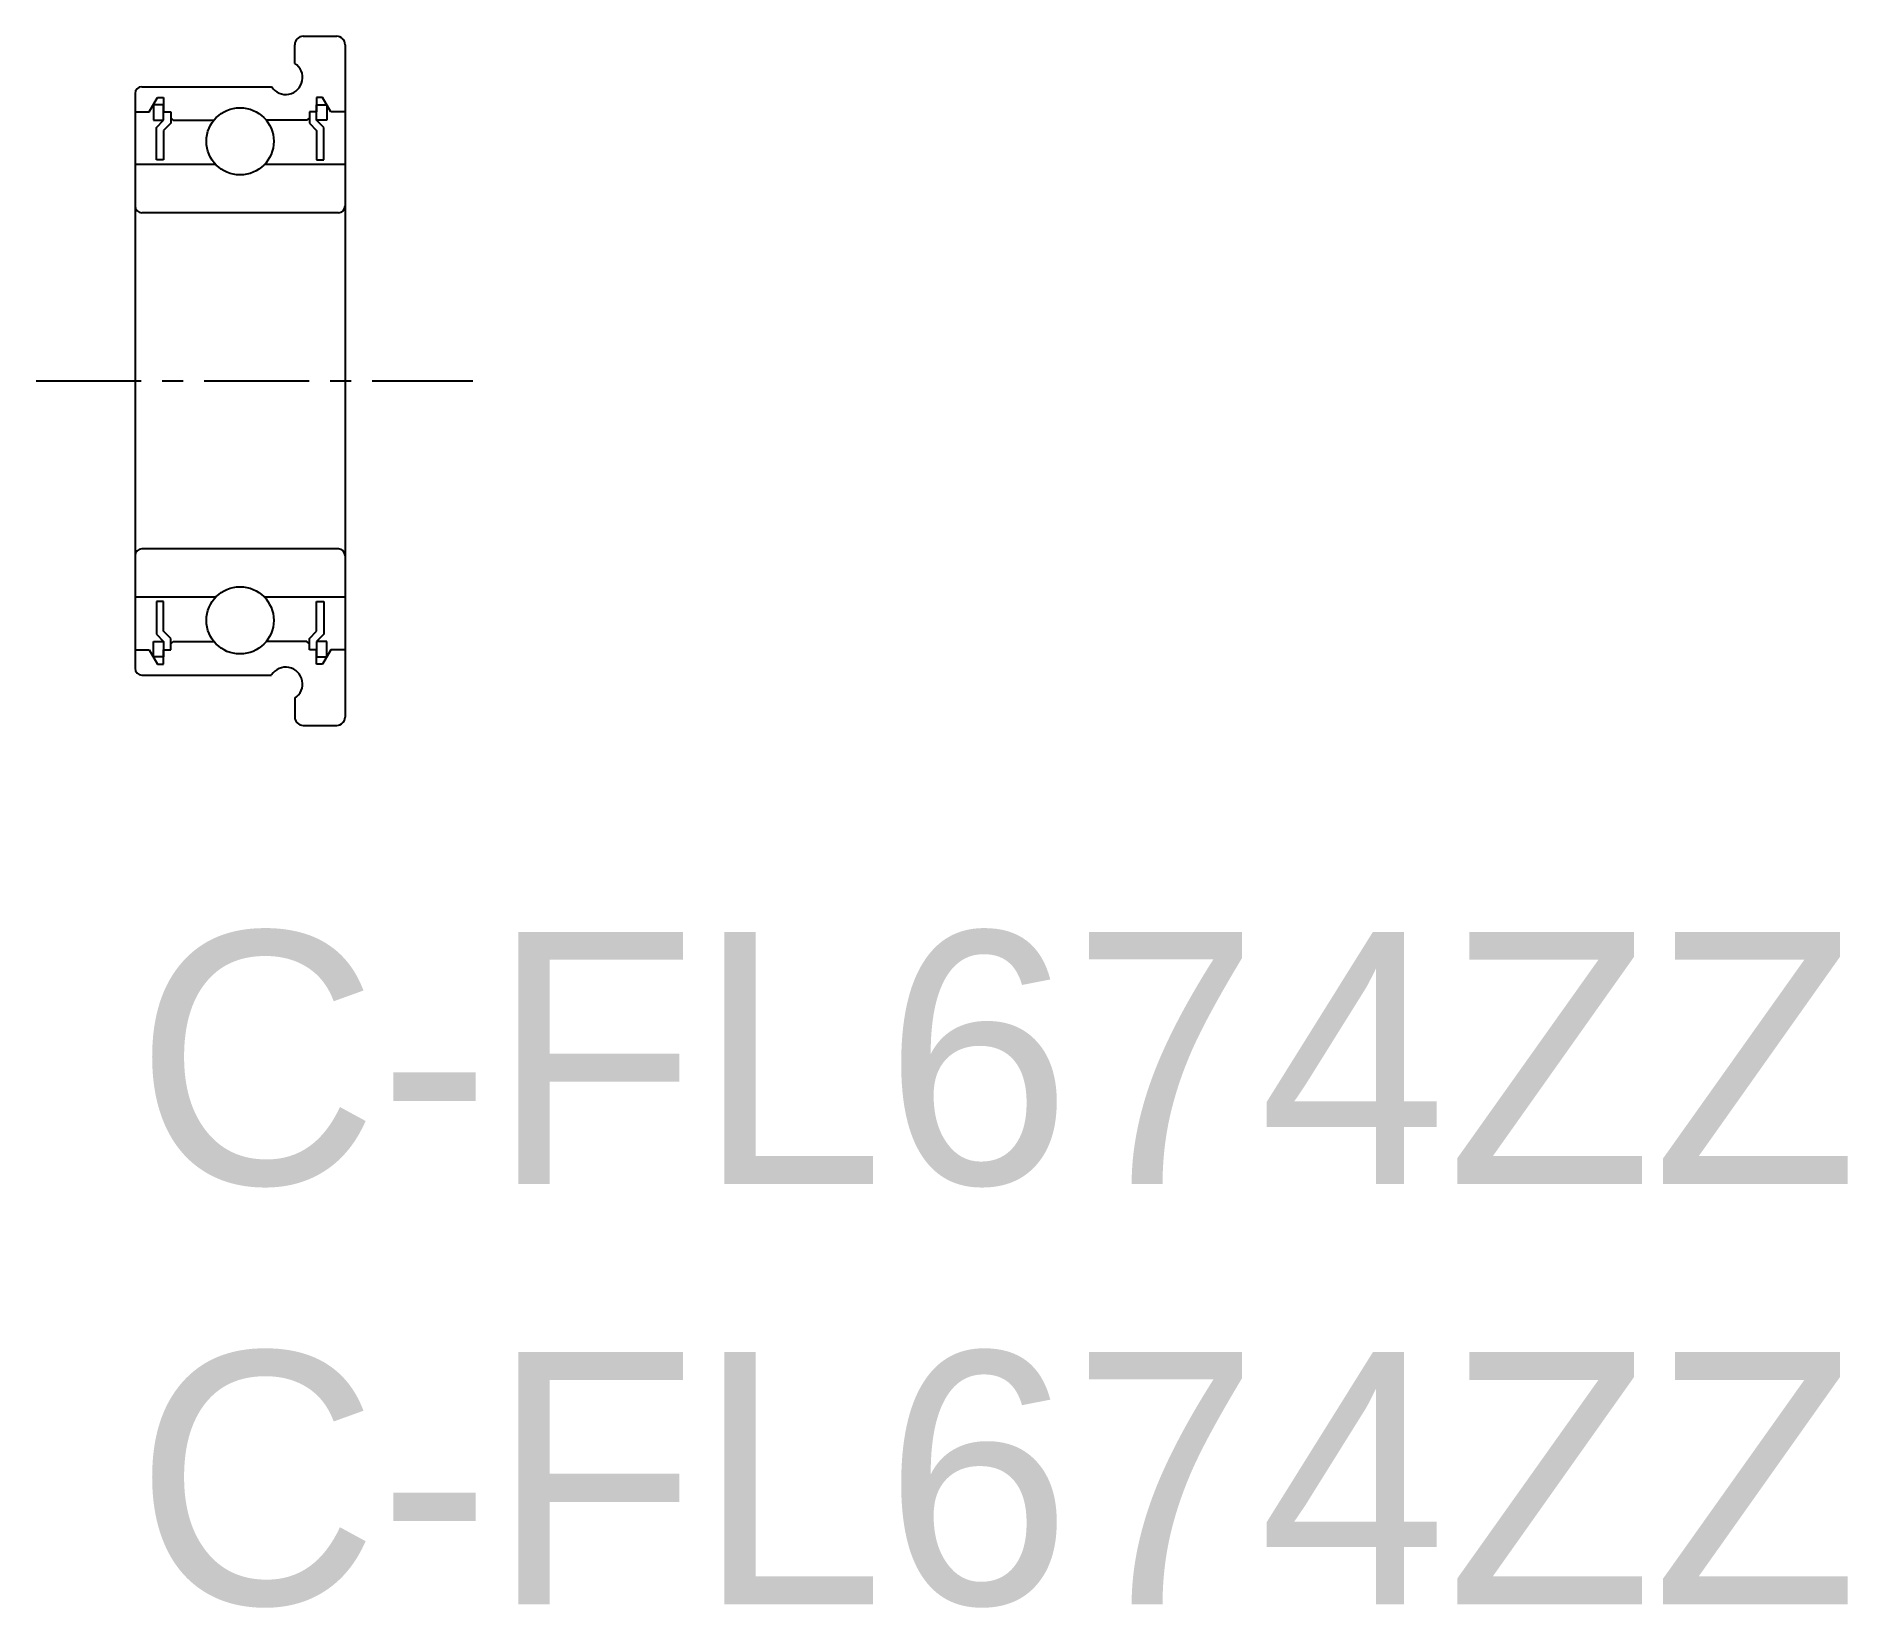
# Model space of a CAD drawing. Extents: x -1.2 to 20.4, y -8 to 10.7.
import ezdxf

# ---------------------------------------------------------------- set-up
doc = ezdxf.new("R2010")
doc.units = 0
doc.linetypes.add('CENTER', pattern=[2, 1.25, -0.25, 0.25, -0.25])
doc.layers.get('0').update_dxf_attribs({"linetype": 'CONTINUOUS'})
doc.layers.add('CENTER', color=1, linetype='CENTER')

msp = doc.modelspace()

# ---------------------------------------------------------------- linework, layer by layer
at = {"color": 7, "linetype": 'CONTINUOUS'}
for p, q in [((2, 10.656), (2.4, 10.656)), ((1.9, 10.332), (1.9, 10.556)), ((2.5, 10.556), (2.5, 2.556)), ((0, 9.976), (0, 3.136)), ((0.08, 10.056), (1.624, 10.056)), ((0.17, 9.756), (0.268, 9.926)), ((0.268, 9.926), (0.34, 9.926)), ((0.34, 9.926), (0.34, 9.756)), ((2.232, 9.926), (2.16, 9.926)), ((2.16, 9.926), (2.16, 9.756)), ((2.33, 9.756), (2.232, 9.926)), ((0, 9.756), (0.17, 9.756)), ((0.219, 9.841), (0.219, 9.656)), ((0.34, 9.841), (0.219, 9.841)), ((0.34, 9.656), (0.34, 9.841)), ((0.34, 9.756), (0.425, 9.756)), ((0.425, 9.756), (0.425, 9.621)), ((2.16, 9.756), (2.075, 9.756)), ((2.075, 9.756), (2.075, 9.621)), ((2.16, 9.656), (2.16, 9.841)), ((2.16, 9.841), (2.281, 9.841)), ((2.281, 9.841), (2.281, 9.656)), ((2.5, 9.756), (2.33, 9.756)), ((0.219, 9.656), (0.34, 9.656)), ((0.255, 9.571), (0.34, 9.656)), ((0.255, 9.184), (0.255, 9.571)), ((0.425, 9.621), (0.34, 9.536)), ((0.34, 9.536), (0.34, 9.184)), ((0.425, 9.686), (0.455, 9.656)), ((0.455, 9.656), (0.938, 9.656)), ((2.045, 9.656), (1.562, 9.656)), ((2.075, 9.686), (2.045, 9.656)), ((2.075, 9.621), (2.16, 9.536)), ((2.281, 9.656), (2.16, 9.656)), ((2.245, 9.571), (2.16, 9.656)), ((2.16, 9.536), (2.16, 9.184)), ((2.245, 9.184), (2.245, 9.571)), ((0.96, 9.131), (0, 9.131)), ((0.34, 9.184), (0.255, 9.184)), ((2.5, 9.131), (1.54, 9.131)), ((2.16, 9.184), (2.245, 9.184)), ((2.42, 8.556), (0.08, 8.556)), ((2.42, 4.556), (0.08, 4.556)), ((0.96, 3.981), (0, 3.981)), ((0.34, 3.929), (0.255, 3.929)), ((0.255, 3.929), (0.255, 3.541)), ((0.34, 3.577), (0.34, 3.929)), ((2.5, 3.981), (1.54, 3.981)), ((2.16, 3.929), (2.245, 3.929)), ((2.16, 3.577), (2.16, 3.929)), ((2.245, 3.929), (2.245, 3.541)), ((0.219, 3.271), (0.219, 3.456)), ((0.219, 3.456), (0.34, 3.456)), ((0.255, 3.541), (0.34, 3.456)), ((0.425, 3.492), (0.34, 3.577)), ((0.34, 3.456), (0.34, 3.271)), ((0.425, 3.356), (0.425, 3.492)), ((0.425, 3.426), (0.455, 3.456)), ((0.455, 3.456), (0.938, 3.456)), ((2.045, 3.456), (1.562, 3.456)), ((2.075, 3.426), (2.045, 3.456)), ((2.075, 3.492), (2.16, 3.577)), ((2.075, 3.356), (2.075, 3.492)), ((2.245, 3.541), (2.16, 3.456)), ((2.16, 3.456), (2.16, 3.271)), ((2.281, 3.456), (2.16, 3.456)), ((2.281, 3.271), (2.281, 3.456)), ((0, 3.356), (0.17, 3.356)), ((0.17, 3.356), (0.268, 3.186)), ((0.34, 3.271), (0.219, 3.271)), ((0.34, 3.356), (0.425, 3.356)), ((0.34, 3.186), (0.34, 3.356)), ((2.16, 3.356), (2.075, 3.356)), ((2.16, 3.186), (2.16, 3.356)), ((2.16, 3.271), (2.281, 3.271)), ((2.33, 3.356), (2.232, 3.186)), ((2.281, 3.271), (2.281, 3.271)), ((2.305, 3.314), (2.305, 3.314)), ((2.5, 3.356), (2.33, 3.356)), ((0.08, 3.056), (1.624, 3.056)), ((0.268, 3.186), (0.34, 3.186)), ((2.232, 3.186), (2.16, 3.186)), ((1.9, 2.781), (1.9, 2.556)), ((2, 2.456), (2.4, 2.456))]:
    msp.add_line(p, q, dxfattribs=at)
for centre in [(1.25, 9.406), (1.25, 3.706)]:
    msp.add_circle(centre, 0.4, dxfattribs=at)
for centre, radius, start, end in [((2, 10.556), 0.1, 90, 180), ((2.4, 10.556), 0.1, 360, 90), ((1.794, 10.163), 0.2, 212.0291, 57.9709), ((0.08, 9.976), 0.08, 90, 180), ((0.08, 8.636), 0.08, 180, 270), ((2.42, 8.636), 0.08, 270, 0), ((0.08, 4.476), 0.08, 90, 180), ((2.42, 4.476), 0.08, 0, 90), ((0.08, 3.136), 0.08, 180, 270), ((1.794, 2.95), 0.2, 302.0291, 147.9709), ((2, 2.556), 0.1, 180, 270), ((2.4, 2.556), 0.1, 270, 360)]:
    msp.add_arc(centre, radius, start, end, dxfattribs=at)
at = {"layer": 'CENTER', "color": 1, "linetype": 'CENTER'}
msp.add_line((-1.176, 6.556), (4.02, 6.556), dxfattribs=at)

# ---------------------------------------------------------------- texts
at = {"color": 7, "linetype": 'CONTINUOUS'}
for p in [(0, -3), (0, -8)]:
    msp.add_text('C-FL674ZZ', height=3, dxfattribs=at).set_placement(p)

doc.saveas('drawing.dxf')
